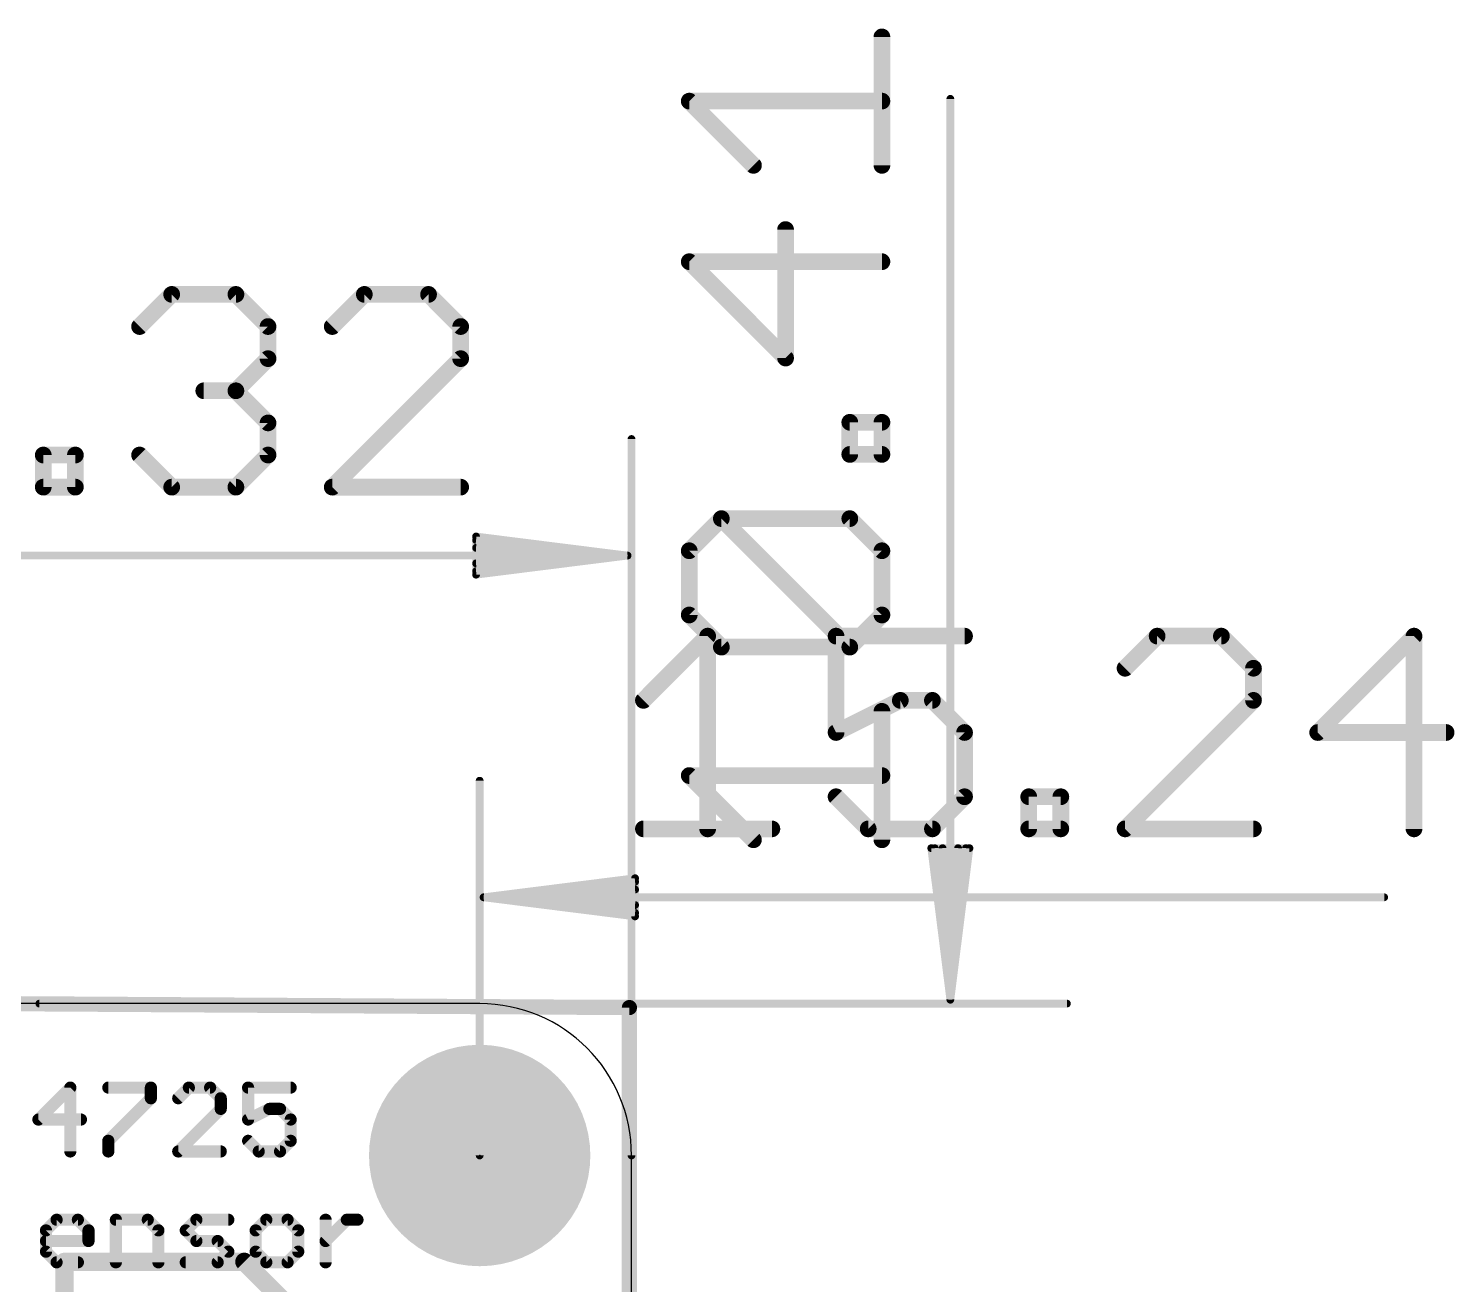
# Model space of a CAD drawing. Extents: x -9.6 to 36.9, y -15 to 36.6.
# Drawn here: x 10.23 to 34.09, y 15.62 to 36.63 of the extents above; entities that cross this region are included whole.
import ezdxf

# ---------------------------------------------------------------- set-up
doc = ezdxf.new("R2010")
doc.units = 0
for name, color, linetype in [('1', 12, 'CONTINUOUS'), ('16', 132, 'CONTINUOUS'), ('17', 110, 'CONTINUOUS'), ('20', 53, 'CONTINUOUS'), ('21', 53, 'CONTINUOUS'), ('23', 53, 'CONTINUOUS'), ('51', 53, 'CONTINUOUS')]:
    doc.layers.add(name, color=color, linetype=linetype)

# ---------------------------------------------------------------- blocks, each defined once
blk = doc.blocks.new('ROUNDP')
at = {"const_width": 0.5}
blk.add_lwpolyline([(0, -0.25, 1), (0, 0.25, 1), (0, -0.25)], format="xyb", dxfattribs=at)

msp = doc.modelspace()

# ---------------------------------------------------------------- linework, layer by layer
at = {"layer": '1', "const_width": 0.3048}
for points in [[(10.834, 13.843), (10.834, 16.002)], [(10.834, 16.002), (13.843, 16.002)], [(16.256, 13.589), (13.843, 16.002)]]:
    msp.add_lwpolyline(points, dxfattribs=at)
at = {"layer": '1', "const_width": 0.1524}
for points in [[(10.9102, 16.002, 1), (10.7578, 16.002)], [(10.834, 16.0782, 1), (10.834, 15.9258)], [(13.8969, 16.0559, 1), (13.7891, 15.9481)], [(13.843, 15.9258, 1), (13.843, 16.0782)]]:
    msp.add_lwpolyline(points, format="xyb", dxfattribs=at)
at = {"layer": '16', "const_width": 0.254}
for points in [[(0, 20.381), (20.285, 20.254)], [(20.285, 20.254), (20.285, -0.127)]]:
    msp.add_lwpolyline(points, dxfattribs=at)
at = {"layer": '16', "const_width": 0.127}
for points in [[(20.3485, 20.254, 1), (20.2215, 20.254)], [(20.2846, 20.1905, 1), (20.2854, 20.3175)]]:
    msp.add_lwpolyline(points, format="xyb", dxfattribs=at)
at = {"layer": '20'}
for p, q in [((17.78, 20.32), (2.54, 20.32)), ((20.32, 2.54), (20.32, 17.78))]:
    msp.add_line(p, q, dxfattribs=at)
msp.add_arc((17.78, 17.78), 2.54, 0, 90, dxfattribs=at)
at = {"layer": '21'}
for points, const_width in [([(17.78, 16.03, 1), (17.78, 19.53, 1), (17.78, 16.03)], 0.2032), ([(10.9828, 18.9153, 1), (10.8812, 18.9153)], 0.1016), ([(10.968, 18.8794, 1), (10.8961, 18.9512)], 0.1016), ([(11.5676, 18.9661, 1), (11.5676, 18.8645)], 0.1016), ([(12.3302, 18.9153, 1), (12.2286, 18.9153)], 0.1016), ([(12.2794, 18.8645, 1), (12.2794, 18.9661)], 0.1016), ([(12.9149, 18.9661, 1), (12.9149, 18.8645)], 0.1016), ([(12.9509, 18.8794, 1), (12.879, 18.9512)], 0.1016), ([(13.3068, 18.9512, 1), (13.2349, 18.8794)], 0.1016), ([(13.2708, 18.8645, 1), (13.2708, 18.9661)], 0.1016), ([(13.9064, 18.9661, 1), (13.9064, 18.8645)], 0.1016), ([(13.9572, 18.9153, 1), (13.8556, 18.9153)], 0.1016), ([(14.6182, 18.8645, 1), (14.6182, 18.9661)], 0.1016), ([(12.2286, 18.7374, 1), (12.3302, 18.7374)], 0.1016), ([(12.3153, 18.7014, 1), (12.2435, 18.7733)], 0.1016), ([(12.7011, 18.7733, 1), (12.7729, 18.7014)], 0.1016), ([(13.4996, 18.7374, 1), (13.398, 18.7374)], 0.1016), ([(13.398, 18.5594, 1), (13.4996, 18.5594)], 0.1016), ([(13.4129, 18.7014, 1), (13.4847, 18.7733)], 0.1016), ([(13.4847, 18.5235, 1), (13.4129, 18.5953)], 0.1016), ([(14.2623, 18.6102, 1), (14.2623, 18.5086)], 0.1016), ([(14.285, 18.514, 1), (14.2396, 18.6048)], 0.1016), ([(14.4762, 18.5953, 1), (14.4043, 18.5235)], 0.1016), ([(14.4402, 18.5086, 1), (14.4402, 18.6102)], 0.1016), ([(10.3982, 18.4323, 1), (10.3982, 18.3307)], 0.1016), ([(10.3623, 18.4174, 1), (10.4341, 18.3455)], 0.1016), ([(11.11, 18.3307, 1), (11.11, 18.4323)], 0.1016), ([(13.8837, 18.4269, 1), (13.9291, 18.336)], 0.1016), ([(13.8556, 18.3815, 1), (13.9572, 18.3815)], 0.1016), ([(14.669, 18.3815, 1), (14.5674, 18.3815)], 0.1016), ([(14.5823, 18.3455, 1), (14.6541, 18.4174)], 0.1016), ([(10.8812, 17.8476, 1), (10.9828, 17.8476)], 0.1016), ([(11.6184, 18.0256, 1), (11.5168, 18.0256)], 0.1016), ([(11.5317, 18.0615, 1), (11.6035, 17.9896)], 0.1016), ([(11.5168, 17.8476, 1), (11.6184, 17.8476)], 0.1016), ([(12.737, 17.8984, 1), (12.737, 17.7968)], 0.1016), ([(12.7011, 17.8835, 1), (12.7729, 17.8117)], 0.1016), ([(13.4488, 17.7968, 1), (13.4488, 17.8984)], 0.1016), ([(13.9423, 18.0615, 1), (13.8705, 17.9896)], 0.1016), ([(14.0843, 17.8984, 1), (14.0843, 17.7968)], 0.1016), ([(14.0484, 17.8117, 1), (14.1202, 17.8835)], 0.1016), ([(14.4043, 17.8835, 1), (14.4762, 17.8117)], 0.1016), ([(14.4402, 17.7968, 1), (14.4402, 17.8984)], 0.1016), ([(14.5674, 18.0256, 1), (14.669, 18.0256)], 0.1016), ([(14.6541, 17.9896, 1), (14.5823, 18.0615)], 0.1016), ([(10.7025, 16.7562, 1), (10.7025, 16.6546)], 0.1016), ([(10.7385, 16.6695, 1), (10.6666, 16.7413)], 0.1016), ([(11.0944, 16.7413, 1), (11.0225, 16.6695)], 0.1016), ([(11.0584, 16.6546, 1), (11.0584, 16.7562)], 0.1016), ([(11.7448, 16.7054, 1), (11.6432, 16.7054)], 0.1016), ([(11.694, 16.7562, 1), (11.694, 16.6546)], 0.1016), ([(12.2638, 16.7413, 1), (12.1919, 16.6695)], 0.1016), ([(12.2278, 16.6546, 1), (12.2278, 16.7562)], 0.1016), ([(13.0413, 16.7562, 1), (13.0413, 16.6546)], 0.1016), ([(13.0772, 16.6695, 1), (13.0054, 16.7413)], 0.1016), ([(13.5752, 16.6546, 1), (13.5752, 16.7562)], 0.1016), ([(14.2107, 16.7562, 1), (14.2107, 16.6546)], 0.1016), ([(14.2466, 16.6695, 1), (14.1748, 16.7413)], 0.1016), ([(14.6026, 16.7413, 1), (14.5307, 16.6695)], 0.1016), ([(14.5666, 16.6546, 1), (14.5666, 16.7562)], 0.1016), ([(15.253, 16.7054, 1), (15.1514, 16.7054)], 0.1016), ([(15.5581, 16.7562, 1), (15.5581, 16.6546)], 0.1016), ([(15.594, 16.6695, 1), (15.5222, 16.7413)], 0.1016), ([(15.736, 16.6546, 1), (15.736, 16.7562)], 0.1016), ([(10.5754, 16.5275, 1), (10.4738, 16.5275)], 0.1016), ([(10.4887, 16.5634, 1), (10.5605, 16.4915)], 0.1016), ([(11.2872, 16.5275, 1), (11.1856, 16.5275)], 0.1016), ([(11.2005, 16.4915, 1), (11.2723, 16.5634)], 0.1016), ([(12.4566, 16.5275, 1), (12.355, 16.5275)], 0.1016), ([(12.3699, 16.4915, 1), (12.4417, 16.5634)], 0.1016), ([(12.8993, 16.5634, 1), (12.8275, 16.4915)], 0.1016), ([(12.8275, 16.5634, 1), (12.8993, 16.4915)], 0.1016), ([(14.0836, 16.5275, 1), (13.982, 16.5275)], 0.1016), ([(13.9969, 16.5634, 1), (14.0687, 16.4915)], 0.1016), ([(14.7954, 16.5275, 1), (14.6938, 16.5275)], 0.1016), ([(14.7087, 16.4915, 1), (14.7805, 16.5634)], 0.1016), ([(10.5246, 16.4003, 1), (10.5246, 16.2987)], 0.1016), ([(10.5605, 16.2075, 1), (10.4887, 16.1356)], 0.1016), ([(10.4738, 16.1715, 1), (10.5754, 16.1715)], 0.1016), ([(11.1856, 16.3495, 1), (11.2872, 16.3495)], 0.1016), ([(11.2364, 16.2987, 1), (11.2364, 16.4003)], 0.1016), ([(13.0413, 16.4003, 1), (13.0413, 16.2987)], 0.1016), ([(13.0054, 16.3136, 1), (13.0772, 16.3854)], 0.1016), ([(13.4332, 16.3854, 1), (13.3613, 16.3136)], 0.1016), ([(13.3972, 16.2987, 1), (13.3972, 16.4003)], 0.1016), ([(13.6111, 16.1356, 1), (13.5393, 16.2075)], 0.1016), ([(13.5393, 16.1356, 1), (13.6111, 16.2075)], 0.1016), ([(14.0687, 16.2075, 1), (13.9969, 16.1356)], 0.1016), ([(13.982, 16.1715, 1), (14.0836, 16.1715)], 0.1016), ([(14.6938, 16.1715, 1), (14.7954, 16.1715)], 0.1016), ([(14.7805, 16.1356, 1), (14.7087, 16.2075)], 0.1016), ([(15.1663, 16.3854, 1), (15.2381, 16.3136)], 0.1016), ([(10.7025, 16.0444, 1), (10.7025, 15.9428)], 0.1016), ([(10.6666, 15.9577, 1), (10.7385, 16.0295)], 0.1016), ([(11.0584, 15.9428, 1), (11.0584, 16.0444)], 0.1016), ([(11.6432, 15.9936, 1), (11.7448, 15.9936)], 0.1016), ([(12.355, 15.9936, 1), (12.4566, 15.9936)], 0.1016), ([(12.8634, 16.0444, 1), (12.8634, 15.9428)], 0.1016), ([(13.3613, 16.0295, 1), (13.4332, 15.9577)], 0.1016), ([(13.3972, 15.9428, 1), (13.3972, 16.0444)], 0.1016), ([(14.2107, 16.0444, 1), (14.2107, 15.9428)], 0.1016), ([(14.1748, 15.9577, 1), (14.2466, 16.0295)], 0.1016), ([(14.5307, 16.0295, 1), (14.6026, 15.9577)], 0.1016), ([(14.5666, 15.9428, 1), (14.5666, 16.0444)], 0.1016), ([(15.1514, 15.9936, 1), (15.253, 15.9936)], 0.1016)]:
    msp.add_lwpolyline(points, format="xyb", dxfattribs=dict(at, const_width=const_width))
at = {"layer": '21', "const_width": 0.2032}
for points in [[(10.932, 18.9153), (10.3982, 18.3815)], [(10.932, 17.8476), (10.932, 18.9153)], [(11.5676, 18.9153), (12.2794, 18.9153)], [(12.2794, 18.9153), (12.2794, 18.7374)], [(12.9149, 18.9153), (12.737, 18.7374)], [(13.2708, 18.9153), (12.9149, 18.9153)], [(13.4488, 18.7374), (13.2708, 18.9153)], [(14.6182, 18.9153), (13.9064, 18.9153)], [(13.9064, 18.9153), (13.9064, 18.3815)], [(12.2794, 18.7374), (11.5676, 18.0256)], [(12.737, 17.8476), (13.4488, 18.5594)], [(13.4488, 18.5594), (13.4488, 18.7374)], [(13.9064, 18.3815), (14.2623, 18.5594)], [(14.2623, 18.5594), (14.4402, 18.5594)], [(14.4402, 18.5594), (14.6182, 18.3815)], [(10.3982, 18.3815), (11.11, 18.3815)], [(14.6182, 18.3815), (14.6182, 18.0256)], [(11.5676, 18.0256), (11.5676, 17.8476)], [(13.4488, 17.8476), (12.737, 17.8476)], [(14.0843, 17.8476), (13.9064, 18.0256)], [(14.4402, 17.8476), (14.0843, 17.8476)], [(14.6182, 18.0256), (14.4402, 17.8476)], [(10.5246, 16.5275), (10.7025, 16.7054)], [(10.7025, 16.7054), (11.0584, 16.7054)], [(11.0584, 16.7054), (11.2364, 16.5275)], [(11.694, 15.9936), (11.694, 16.7054)], [(11.694, 16.7054), (12.2278, 16.7054)], [(12.2278, 16.7054), (12.4058, 16.5275)], [(12.8634, 16.5275), (13.0413, 16.7054)], [(13.0413, 16.7054), (13.5752, 16.7054)], [(14.2107, 16.7054), (14.0328, 16.5275)], [(14.5666, 16.7054), (14.2107, 16.7054)], [(14.7446, 16.5275), (14.5666, 16.7054)], [(15.2022, 15.9936), (15.2022, 16.7054)], [(15.2022, 16.3495), (15.5581, 16.7054)], [(15.5581, 16.7054), (15.736, 16.7054)], [(10.5246, 16.1715), (10.5246, 16.5275)], [(11.2364, 16.5275), (11.2364, 16.3495)], [(12.4058, 16.5275), (12.4058, 15.9936)], [(13.0413, 16.3495), (12.8634, 16.5275)], [(14.0328, 16.5275), (14.0328, 16.1715)], [(14.7446, 16.1715), (14.7446, 16.5275)], [(11.2364, 16.3495), (10.5246, 16.3495)], [(10.7025, 15.9936), (10.5246, 16.1715)], [(13.3972, 16.3495), (13.0413, 16.3495)], [(13.5752, 16.1715), (13.3972, 16.3495)], [(13.3972, 15.9936), (13.5752, 16.1715)], [(14.0328, 16.1715), (14.2107, 15.9936)], [(14.5666, 15.9936), (14.7446, 16.1715)], [(11.0584, 15.9936), (10.7025, 15.9936)], [(12.8634, 15.9936), (13.3972, 15.9936)], [(14.2107, 15.9936), (14.5666, 15.9936)]]:
    msp.add_lwpolyline(points, dxfattribs=at)
at = {"layer": '23'}
msp.add_point((17.78, 17.78), dxfattribs=at)
at = {"layer": '51'}
for points, const_width in [([(24.5093, 34.3393), (24.5093, 36.4882)], 0.2794), ([(22.3604, 34.3393), (21.2859, 35.4138)], 0.2794), ([(21.2859, 35.4138), (24.5093, 35.4138)], 0.2794), ([(25.654, 20.385), (25.654, 35.4519)], 0.13), ([(22.8976, 31.1166), (22.8976, 33.2655)], 0.2794), ([(24.5093, 32.7283), (21.2859, 32.7283)], 0.2794), ([(21.2859, 32.7283), (22.8976, 31.1166)], 0.2794), ([(12.0906, 31.6438), (12.6278, 32.1811)], 0.2794), ([(12.6278, 32.1811), (13.7023, 32.1811)], 0.2794), ([(13.7023, 32.1811), (14.2395, 31.6438)], 0.2794), ([(15.8506, 32.1811), (15.3134, 31.6438)], 0.2794), ([(16.925, 32.1811), (15.8506, 32.1811)], 0.2794), ([(17.4623, 31.6438), (16.925, 32.1811)], 0.2794), ([(14.2395, 31.6438), (14.2395, 31.1066)], 0.2794), ([(17.4623, 31.1066), (17.4623, 31.6438)], 0.2794), ([(14.2395, 31.1066), (13.7023, 30.5694)], 0.2794), ([(15.3134, 28.9577), (17.4623, 31.1066)], 0.2794), ([(13.7023, 30.5694), (13.1651, 30.5694)], 0.2794), ([(13.7023, 30.5694), (14.2395, 30.0322)], 0.2794), ([(14.2395, 30.0322), (14.2395, 29.4949)], 0.2794), ([(23.9721, 29.5052), (23.9721, 30.0424)], 0.2794), ([(23.9721, 30.0424), (24.5093, 30.0424)], 0.2794), ([(24.5093, 30.0424), (24.5093, 29.5052)], 0.2794), ([(20.32, 17.78), (20.32, 29.763)], 0.13), ([(10.4792, 28.9577), (10.4792, 29.4949)], 0.2794), ([(10.4792, 29.4949), (11.0165, 29.4949)], 0.2794), ([(11.0165, 29.4949), (11.0165, 28.9577)], 0.2794), ([(12.6278, 28.9577), (12.0906, 29.4949)], 0.2794), ([(14.2395, 29.4949), (13.7023, 28.9577)], 0.2794), ([(24.5093, 29.5052), (23.9721, 29.5052)], 0.2794), ([(11.0165, 28.9577), (10.4792, 28.9577)], 0.2794), ([(13.7023, 28.9577), (12.6278, 28.9577)], 0.2794), ([(17.4623, 28.9577), (15.3134, 28.9577)], 0.2794), ([(21.2859, 27.8941), (21.8232, 28.4314)], 0.2794), ([(21.8232, 28.4314), (23.9721, 28.4314)], 0.2794), ([(23.9721, 26.2825), (21.8232, 28.4314)], 0.2794), ([(23.9721, 28.4314), (24.5093, 27.8941)], 0.2794), ([(20.255, 27.813), (17.72, 28.1322)], 0.13), ([(17.72, 28.1322), (17.72, 27.4938)], 0.13), ([(20.255, 27.813), (17.72, 28.073)], 0.13), ([(20.255, 27.813), (17.72, 27.943)], 0.13), ([(21.2859, 26.8197), (21.2859, 27.8941)], 0.2794), ([(24.5093, 27.8941), (24.5093, 26.8197)], 0.2794), ([(0.065, 27.813), (20.255, 27.813)], 0.13), ([(17.72, 27.4938), (20.255, 27.813)], 0.13), ([(17.72, 27.683), (20.255, 27.813)], 0.13), ([(17.72, 27.553), (20.255, 27.813)], 0.13), ([(21.8232, 26.2825), (21.2859, 26.8197)], 0.2794), ([(24.5093, 26.8197), (23.9721, 26.2825)], 0.2794), ([(20.5197, 25.3916), (21.5942, 26.4661)], 0.2794), ([(21.5942, 26.4661), (21.5942, 23.2427)], 0.2794), ([(25.8914, 26.4661), (23.7425, 26.4661)], 0.2794), ([(23.7425, 26.4661), (23.7425, 24.8544)], 0.2794), ([(29.1138, 26.4661), (28.5766, 25.9288)], 0.2794), ([(30.1883, 26.4661), (29.1138, 26.4661)], 0.2794), ([(30.7255, 25.9288), (30.1883, 26.4661)], 0.2794), ([(33.411, 26.4661), (31.7993, 24.8544)], 0.2794), ([(33.411, 23.2427), (33.411, 26.4661)], 0.2794), ([(23.9721, 26.2825), (21.8232, 26.2825)], 0.2794), ([(30.7255, 25.3916), (30.7255, 25.9288)], 0.2794), ([(23.7425, 24.8544), (24.8169, 25.3916)], 0.2794), ([(24.8169, 25.3916), (25.3541, 25.3916)], 0.2794), ([(25.3541, 25.3916), (25.8914, 24.8544)], 0.2794), ([(28.5766, 23.2427), (30.7255, 25.3916)], 0.2794), ([(24.5093, 23.0597), (24.5093, 25.2086)], 0.2794), ([(25.8914, 24.8544), (25.8914, 23.7799)], 0.2794), ([(31.7993, 24.8544), (33.9482, 24.8544)], 0.2794), ([(17.78, 17.78), (17.78, 24.048)], 0.13), ([(22.3604, 23.0597), (21.2859, 24.1342)], 0.2794), ([(21.2859, 24.1342), (24.5093, 24.1342)], 0.2794), ([(24.2797, 23.2427), (23.7425, 23.7799)], 0.2794), ([(25.8914, 23.7799), (25.3541, 23.2427)], 0.2794), ([(26.9652, 23.2427), (26.9652, 23.7799)], 0.2794), ([(26.9652, 23.7799), (27.5024, 23.7799)], 0.2794), ([(27.5024, 23.7799), (27.5024, 23.2427)], 0.2794), ([(20.5197, 23.2427), (22.6686, 23.2427)], 0.2794), ([(25.3541, 23.2427), (24.2797, 23.2427)], 0.2794), ([(27.5024, 23.2427), (26.9652, 23.2427)], 0.2794), ([(30.7255, 23.2427), (28.5766, 23.2427)], 0.2794), ([(25.654, 20.385), (25.3348, 22.92)], 0.13), ([(25.3348, 22.92), (25.9732, 22.92)], 0.13), ([(25.654, 20.385), (25.394, 22.92)], 0.13), ([(25.654, 20.385), (25.524, 22.92)], 0.13), ([(25.9732, 22.92), (25.654, 20.385)], 0.13), ([(25.784, 22.92), (25.654, 20.385)], 0.13), ([(25.914, 22.92), (25.654, 20.385)], 0.13), ([(17.845, 22.098), (20.38, 22.4172)], 0.13), ([(20.38, 22.4172), (20.38, 21.7788)], 0.13), ([(17.845, 22.098), (20.38, 22.358)], 0.13), ([(17.845, 22.098), (20.38, 22.228)], 0.13), ([(17.845, 22.098), (32.9119, 22.098)], 0.13), ([(20.38, 21.7788), (17.845, 22.098)], 0.13), ([(20.38, 21.968), (17.845, 22.098)], 0.13), ([(20.38, 21.838), (17.845, 22.098)], 0.13), ([(10.414, 20.32), (27.604, 20.32)], 0.13)]:
    msp.add_lwpolyline(points, dxfattribs=dict(at, const_width=const_width))
for points, const_width in [([(24.5791, 36.4882, 1), (24.4395, 36.4882)], 0.1397), ([(21.2859, 35.4836, 1), (21.2859, 35.3439)], 0.1397), ([(21.3353, 35.4632, 1), (21.2366, 35.3644)], 0.1397), ([(24.5093, 35.3439, 1), (24.5093, 35.4836)], 0.1397), ([(25.6865, 35.4519, 1), (25.6215, 35.4519)], 0.065), ([(22.311, 34.2899, 1), (22.4098, 34.3887)], 0.1397), ([(24.4395, 34.3393, 1), (24.5791, 34.3393)], 0.1397), ([(22.9675, 33.2655, 1), (22.8278, 33.2655)], 0.1397), ([(21.2859, 32.7981, 1), (21.2859, 32.6584)], 0.1397), ([(21.3353, 32.7776, 1), (21.2366, 32.6789)], 0.1397), ([(24.5093, 32.6584, 1), (24.5093, 32.7981)], 0.1397), ([(12.6278, 32.2509, 1), (12.6278, 32.1112)], 0.1397), ([(12.6772, 32.1317, 1), (12.5785, 32.2304)], 0.1397), ([(13.7517, 32.2304, 1), (13.6529, 32.1317)], 0.1397), ([(13.7023, 32.1112, 1), (13.7023, 32.2509)], 0.1397), ([(15.8506, 32.2509, 1), (15.8506, 32.1112)], 0.1397), ([(15.9, 32.1317, 1), (15.8012, 32.2304)], 0.1397), ([(16.9744, 32.2304, 1), (16.8757, 32.1317)], 0.1397), ([(16.925, 32.1112, 1), (16.925, 32.2509)], 0.1397), ([(12.0412, 31.6932, 1), (12.14, 31.5944)], 0.1397), ([(14.3094, 31.6438, 1), (14.1697, 31.6438)], 0.1397), ([(14.1901, 31.5944, 1), (14.2889, 31.6932)], 0.1397), ([(15.264, 31.6932, 1), (15.3628, 31.5944)], 0.1397), ([(17.5321, 31.6438, 1), (17.3924, 31.6438)], 0.1397), ([(17.4129, 31.5944, 1), (17.5117, 31.6932)], 0.1397), ([(14.1697, 31.1066, 1), (14.3094, 31.1066)], 0.1397), ([(14.2889, 31.0572, 1), (14.1901, 31.156)], 0.1397), ([(17.3924, 31.1066, 1), (17.5321, 31.1066)], 0.1397), ([(17.5117, 31.0572, 1), (17.4129, 31.156)], 0.1397), ([(22.8278, 31.1166, 1), (22.9675, 31.1166)], 0.1397), ([(22.8482, 31.0672, 1), (22.947, 31.166)], 0.1397), ([(13.1651, 30.6392, 1), (13.1651, 30.4995)], 0.1397), ([(13.7517, 30.6188, 1), (13.6529, 30.52)], 0.1397), ([(13.6529, 30.6188, 1), (13.7517, 30.52)], 0.1397), ([(13.7023, 30.4995, 1), (13.7023, 30.6392)], 0.1397), ([(14.3094, 30.0322, 1), (14.1697, 30.0322)], 0.1397), ([(14.1901, 29.9828, 1), (14.2889, 30.0815)], 0.1397), ([(23.9721, 30.1123, 1), (23.9721, 29.9726)], 0.1397), ([(24.0419, 30.0424, 1), (23.9022, 30.0424)], 0.1397), ([(24.5791, 30.0424, 1), (24.4395, 30.0424)], 0.1397), ([(24.5093, 29.9726, 1), (24.5093, 30.1123)], 0.1397), ([(20.3525, 29.763, 1), (20.2875, 29.763)], 0.065), ([(10.4792, 29.5648, 1), (10.4792, 29.4251)], 0.1397), ([(10.5491, 29.4949, 1), (10.4094, 29.4949)], 0.1397), ([(11.0863, 29.4949, 1), (10.9466, 29.4949)], 0.1397), ([(11.0165, 29.4251, 1), (11.0165, 29.5648)], 0.1397), ([(12.14, 29.5443, 1), (12.0412, 29.4455)], 0.1397), ([(14.2889, 29.4455, 1), (14.1901, 29.5443)], 0.1397), ([(23.9721, 29.5751, 1), (23.9721, 29.4354)], 0.1397), ([(24.5093, 29.4354, 1), (24.5093, 29.5751)], 0.1397), ([(14.1697, 29.4949, 1), (14.3094, 29.4949)], 0.1397), ([(23.9022, 29.5052, 1), (24.0419, 29.5052)], 0.1397), ([(24.4395, 29.5052, 1), (24.5791, 29.5052)], 0.1397), ([(10.4792, 29.0276, 1), (10.4792, 28.8879)], 0.1397), ([(10.4094, 28.9577, 1), (10.5491, 28.9577)], 0.1397), ([(10.9466, 28.9577, 1), (11.0863, 28.9577)], 0.1397), ([(11.0165, 28.8879, 1), (11.0165, 29.0276)], 0.1397), ([(12.6278, 29.0276, 1), (12.6278, 28.8879)], 0.1397), ([(12.5785, 28.9083, 1), (12.6772, 29.0071)], 0.1397), ([(13.6529, 29.0071, 1), (13.7517, 28.9083)], 0.1397), ([(13.7023, 28.8879, 1), (13.7023, 29.0276)], 0.1397), ([(15.3134, 29.0276, 1), (15.3134, 28.8879)], 0.1397), ([(15.264, 29.0071, 1), (15.3628, 28.9083)], 0.1397), ([(17.4623, 28.8879, 1), (17.4623, 29.0276)], 0.1397), ([(21.8232, 28.5012, 1), (21.8232, 28.3615)], 0.1397), ([(21.8726, 28.4807, 1), (21.7738, 28.382)], 0.1397), ([(21.8726, 28.382, 1), (21.7738, 28.4807)], 0.1397), ([(24.0215, 28.4807, 1), (23.9227, 28.382)], 0.1397), ([(23.9721, 28.3615, 1), (23.9721, 28.5012)], 0.1397), ([(17.7241, 28.1645, 1), (17.7159, 28.1)], 0.065), ([(17.7525, 28.1322, 1), (17.6875, 28.1322)], 0.065), ([(17.7233, 28.1053, 1), (17.7167, 28.0407)], 0.065), ([(17.7217, 27.9755, 1), (17.7183, 27.9105)], 0.065), ([(21.3558, 27.8941, 1), (21.2161, 27.8941)], 0.1397), ([(21.2366, 27.9435, 1), (21.3353, 27.8447)], 0.1397), ([(24.5791, 27.8941, 1), (24.4395, 27.8941)], 0.1397), ([(24.4599, 27.8447, 1), (24.5587, 27.9435)], 0.1397), ([(17.7183, 27.7155, 1), (17.7217, 27.6505)], 0.065), ([(20.2591, 27.7808, 1), (20.2509, 27.8452)], 0.065), ([(20.2509, 27.7808, 1), (20.2591, 27.8452)], 0.065), ([(20.2583, 27.7807, 1), (20.2517, 27.8453)], 0.065), ([(20.2517, 27.7807, 1), (20.2583, 27.8453)], 0.065), ([(20.2533, 27.7805, 1), (20.2567, 27.8455)], 0.065), ([(20.2567, 27.7805, 1), (20.2533, 27.8455)], 0.065), ([(20.255, 27.7805, 1), (20.255, 27.8455)], 0.065), ([(17.7167, 27.5853, 1), (17.7233, 27.5207)], 0.065), ([(17.7159, 27.526, 1), (17.7241, 27.4615)], 0.065), ([(17.6875, 27.4938, 1), (17.7525, 27.4938)], 0.065), ([(21.3353, 26.8691, 1), (21.2366, 26.7703)], 0.1397), ([(24.5587, 26.7703, 1), (24.4599, 26.8691)], 0.1397), ([(21.2161, 26.8197, 1), (21.3558, 26.8197)], 0.1397), ([(24.4395, 26.8197, 1), (24.5791, 26.8197)], 0.1397), ([(21.664, 26.4661, 1), (21.5243, 26.4661)], 0.1397), ([(21.6435, 26.4167, 1), (21.5448, 26.5154)], 0.1397), ([(23.8123, 26.4661, 1), (23.6726, 26.4661)], 0.1397), ([(23.7425, 26.5359, 1), (23.7425, 26.3962)], 0.1397), ([(25.8914, 26.3962, 1), (25.8914, 26.5359)], 0.1397), ([(29.1138, 26.5359, 1), (29.1138, 26.3962)], 0.1397), ([(29.1632, 26.4167, 1), (29.0644, 26.5154)], 0.1397), ([(30.2376, 26.5154, 1), (30.1389, 26.4167)], 0.1397), ([(30.1883, 26.3962, 1), (30.1883, 26.5359)], 0.1397), ([(33.4809, 26.4661, 1), (33.3412, 26.4661)], 0.1397), ([(33.4604, 26.4167, 1), (33.3616, 26.5154)], 0.1397), ([(21.8232, 26.3523, 1), (21.8232, 26.2126)], 0.1397), ([(21.7738, 26.2331, 1), (21.8726, 26.3318)], 0.1397), ([(23.9227, 26.3318, 1), (24.0215, 26.2331)], 0.1397), ([(23.9227, 26.2331, 1), (24.0215, 26.3318)], 0.1397), ([(23.9721, 26.2126, 1), (23.9721, 26.3523)], 0.1397), ([(28.5272, 25.9782, 1), (28.626, 25.8794)], 0.1397), ([(30.7953, 25.9288, 1), (30.6556, 25.9288)], 0.1397), ([(30.6761, 25.8794, 1), (30.7749, 25.9782)], 0.1397), ([(24.8169, 25.4615, 1), (24.8169, 25.3218)], 0.1397), ([(24.8481, 25.3291, 1), (24.7857, 25.4541)], 0.1397), ([(25.4035, 25.441, 1), (25.3047, 25.3422)], 0.1397), ([(25.3541, 25.3218, 1), (25.3541, 25.4615)], 0.1397), ([(30.7749, 25.3422, 1), (30.6761, 25.441)], 0.1397), ([(20.4703, 25.441, 1), (20.5691, 25.3422)], 0.1397), ([(24.5791, 25.2086, 1), (24.4395, 25.2086)], 0.1397), ([(30.6556, 25.3916, 1), (30.7953, 25.3916)], 0.1397), ([(23.7112, 24.9169, 1), (23.7737, 24.7919)], 0.1397), ([(23.6726, 24.8544, 1), (23.8123, 24.8544)], 0.1397), ([(25.9612, 24.8544, 1), (25.8215, 24.8544)], 0.1397), ([(25.842, 24.805, 1), (25.9407, 24.9038)], 0.1397), ([(31.7993, 24.9242, 1), (31.7993, 24.7845)], 0.1397), ([(31.7499, 24.9038, 1), (31.8487, 24.805)], 0.1397), ([(33.9482, 24.7845, 1), (33.9482, 24.9242)], 0.1397), ([(17.8125, 24.048, 1), (17.7475, 24.048)], 0.065), ([(21.2859, 24.204, 1), (21.2859, 24.0643)], 0.1397), ([(21.3353, 24.1835, 1), (21.2366, 24.0848)], 0.1397), ([(24.5093, 24.0643, 1), (24.5093, 24.204)], 0.1397), ([(23.7918, 23.8293, 1), (23.6931, 23.7305)], 0.1397), ([(25.9407, 23.7305, 1), (25.842, 23.8293)], 0.1397), ([(27.0351, 23.7799, 1), (26.8954, 23.7799)], 0.1397), ([(26.9652, 23.8498, 1), (26.9652, 23.7101)], 0.1397), ([(27.5723, 23.7799, 1), (27.4326, 23.7799)], 0.1397), ([(27.5024, 23.7101, 1), (27.5024, 23.8498)], 0.1397), ([(25.8215, 23.7799, 1), (25.9612, 23.7799)], 0.1397), ([(20.5197, 23.3126, 1), (20.5197, 23.1729)], 0.1397), ([(22.6686, 23.1729, 1), (22.6686, 23.3126)], 0.1397), ([(24.2797, 23.3126, 1), (24.2797, 23.1729)], 0.1397), ([(25.3541, 23.1729, 1), (25.3541, 23.3126)], 0.1397), ([(26.9652, 23.3126, 1), (26.9652, 23.1729)], 0.1397), ([(27.5024, 23.1729, 1), (27.5024, 23.3126)], 0.1397), ([(28.5766, 23.3126, 1), (28.5766, 23.1729)], 0.1397), ([(30.7255, 23.1729, 1), (30.7255, 23.3126)], 0.1397), ([(21.5243, 23.2427, 1), (21.664, 23.2427)], 0.1397), ([(22.311, 23.0103, 1), (22.4098, 23.1091)], 0.1397), ([(24.2303, 23.1933, 1), (24.3291, 23.2921)], 0.1397), ([(25.3047, 23.2921, 1), (25.4035, 23.1933)], 0.1397), ([(26.8954, 23.2427, 1), (27.0351, 23.2427)], 0.1397), ([(27.4326, 23.2427, 1), (27.5723, 23.2427)], 0.1397), ([(28.5272, 23.2921, 1), (28.626, 23.1933)], 0.1397), ([(33.3412, 23.2427, 1), (33.4809, 23.2427)], 0.1397), ([(24.4395, 23.0597, 1), (24.5791, 23.0597)], 0.1397), ([(25.367, 22.9241, 1), (25.3025, 22.9159)], 0.065), ([(25.3348, 22.9525, 1), (25.3348, 22.8875)], 0.065), ([(25.4263, 22.9233, 1), (25.3617, 22.9167)], 0.065), ([(25.5565, 22.9217, 1), (25.4915, 22.9183)], 0.065), ([(25.8165, 22.9183, 1), (25.7515, 22.9217)], 0.065), ([(25.9463, 22.9167, 1), (25.8817, 22.9233)], 0.065), ([(26.0055, 22.9159, 1), (25.941, 22.9241)], 0.065), ([(25.9732, 22.8875, 1), (25.9732, 22.9525)], 0.065), ([(20.4125, 22.4172, 1), (20.3475, 22.4172)], 0.065), ([(20.3841, 22.385, 1), (20.3759, 22.4495)], 0.065), ([(20.3833, 22.3257, 1), (20.3767, 22.3903)], 0.065), ([(20.3817, 22.1955, 1), (20.3783, 22.2605)], 0.065), ([(17.845, 22.1305, 1), (17.845, 22.0655)], 0.065), ([(17.8491, 22.1302, 1), (17.8409, 22.0658)], 0.065), ([(17.8433, 22.1305, 1), (17.8467, 22.0655)], 0.065), ([(17.8467, 22.1305, 1), (17.8433, 22.0655)], 0.065), ([(17.8483, 22.1303, 1), (17.8417, 22.0657)], 0.065), ([(17.8417, 22.1303, 1), (17.8483, 22.0657)], 0.065), ([(17.8409, 22.1302, 1), (17.8491, 22.0658)], 0.065), ([(20.3783, 21.9355, 1), (20.3817, 22.0005)], 0.065), ([(32.9119, 22.0655, 1), (32.9119, 22.1305)], 0.065), ([(20.3475, 21.7788, 1), (20.4125, 21.7788)], 0.065), ([(20.3759, 21.7465, 1), (20.3841, 21.811)], 0.065), ([(20.3767, 21.8057, 1), (20.3833, 21.8703)], 0.065), ([(10.414, 20.3525, 1), (10.414, 20.2875)], 0.065), ([(25.6218, 20.3891, 1), (25.6862, 20.3809)], 0.065), ([(25.6217, 20.3883, 1), (25.6863, 20.3817)], 0.065), ([(25.6215, 20.3833, 1), (25.6865, 20.3867)], 0.065), ([(25.6215, 20.3867, 1), (25.6865, 20.3833)], 0.065), ([(25.6215, 20.385, 1), (25.6865, 20.385)], 0.065), ([(25.6217, 20.3817, 1), (25.6863, 20.3883)], 0.065), ([(25.6218, 20.3809, 1), (25.6862, 20.3891)], 0.065), ([(27.604, 20.2875, 1), (27.604, 20.3525)], 0.065), ([(17.7475, 17.78, 1), (17.8125, 17.78)], 0.065), ([(20.2875, 17.78, 1), (20.3525, 17.78)], 0.065)]:
    msp.add_lwpolyline(points, format="xyb", dxfattribs=dict(at, const_width=const_width))

# ---------------------------------------------------------------- block references
at = {"layer": '17', "xscale": 3.516, "yscale": 3.516, "rotation": 180}
msp.add_blockref('ROUNDP', (17.78, 17.78), dxfattribs=at)
msp.add_blockref('ROUNDP', (17.78, 17.78), dxfattribs=at)

doc.saveas('drawing.dxf')
